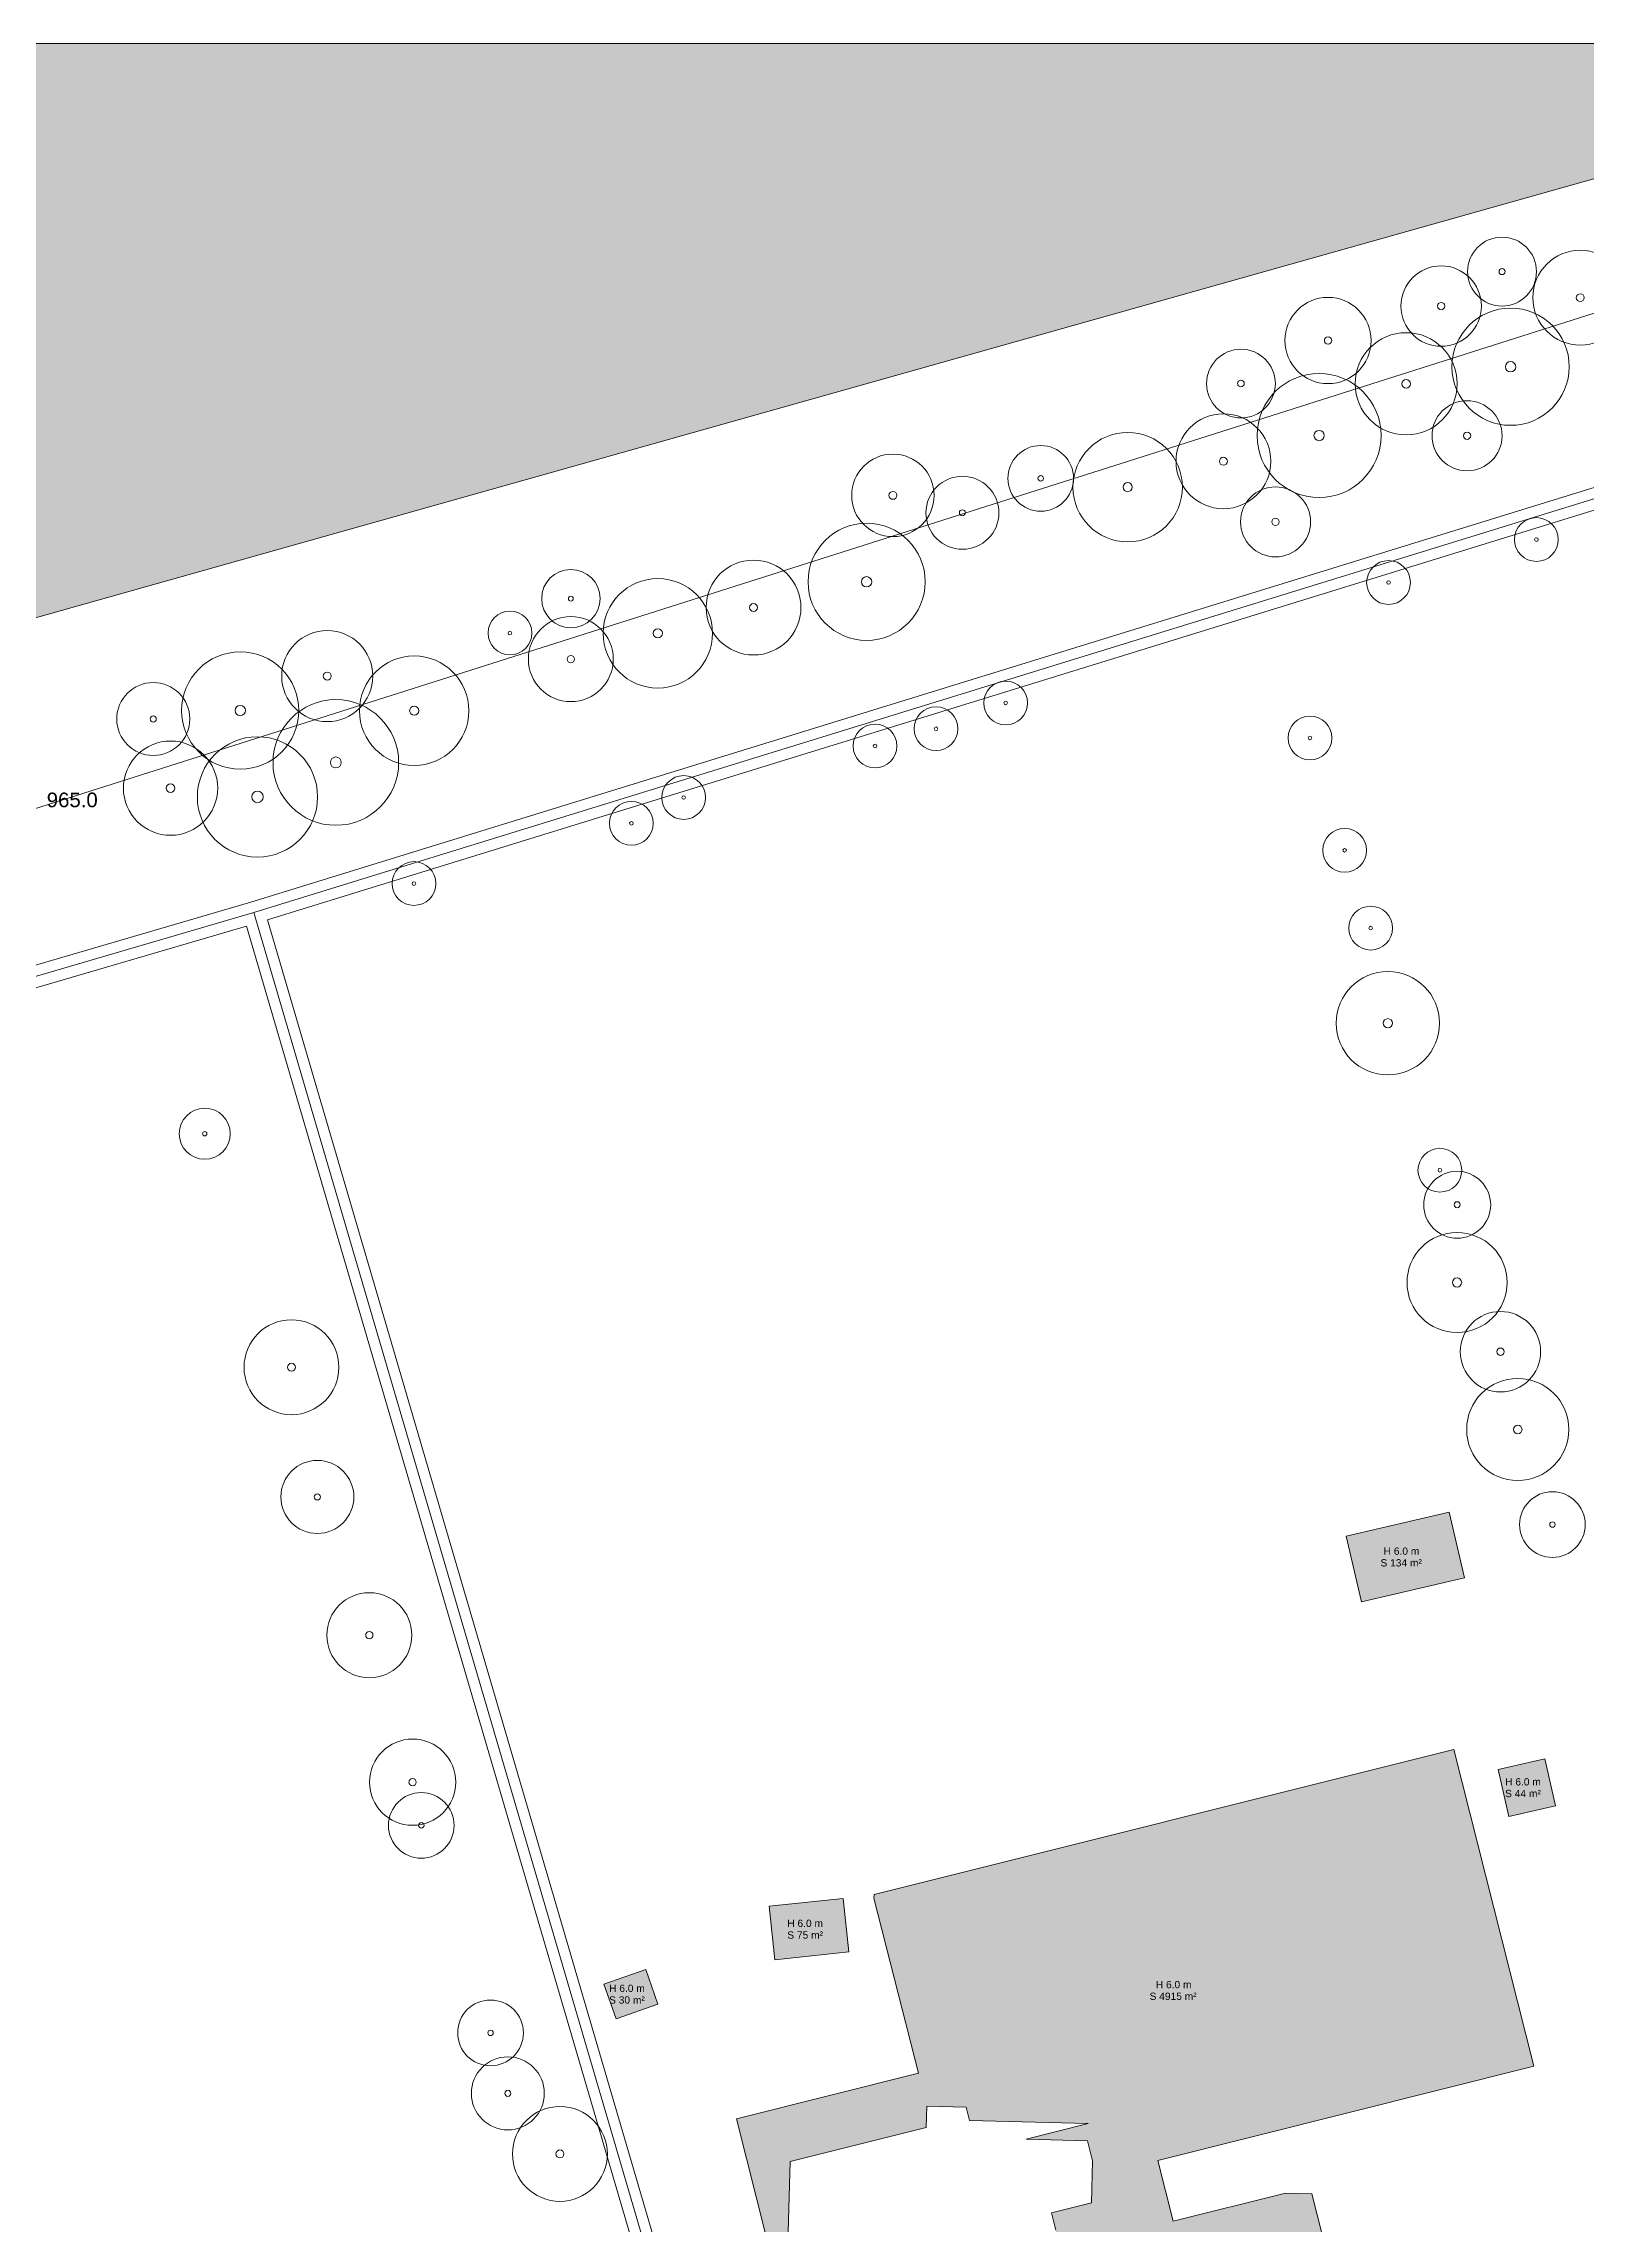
# Model space of a CAD drawing. Header units: metres. Extents: x 0 to 1612, y 0 to 1403.
# Drawn here: x 509.2 to 720.6, y 930.8 to 1229.6 of the extents above; entities that cross this region are included whole.
import ezdxf

# ---------------------------------------------------------------- set-up
doc = ezdxf.new("R2010")
doc.units = ezdxf.units.M
doc.header["$MEASUREMENT"] = 0
for name, color, linetype, lineweight, true_color in [('TPX_BUILDING_AREAS_TEXT', 7, 'CONTINUOUS', 0, 0x000000), ('TPX_BUILDING_HEIGHTS_TEXT', 7, 'CONTINUOUS', 0, 0x000000), ('TPX_BUILDINGS', 7, 'CONTINUOUS', 0, 0x000000), ('TPX_BUILDINGS_HATCH', 7, 'CONTINUOUS', 0, 0xf0f0f0), ('TPX_CONTOUR_LINES_5M_TEXT', 7, 'CONTINUOUS', 0, 0x000000), ('TPX_RAILWAYS_AXES', 7, 'CONTINUOUS', 0, 0x464646), ('TPX_ROADS_AXES', 7, 'CONTINUOUS', 0, 0x323232), ('TPX_ROADS_CONTOURS', 7, 'CONTINUOUS', 0, 0x646464), ('TPX_VEGETATION_GREEN_SPACES', 7, 'CONTINUOUS', 0, 0x58ba48), ('TPX_VEGETATION_GREEN_SPACES_HATCH', 7, 'CONTINUOUS', 0, 0x58ba48), ('TPX_VEGETATION_TREES_INDIVIDUAL', 7, 'CONTINUOUS', 0, 0x136734)]:
    doc.layers.add(name, color=color, linetype=linetype, lineweight=lineweight, true_color=true_color)
doc.styles.add('TPX_TEXTE', font='arial.ttf')

# ---------------------------------------------------------------- blocks, each defined once
blk = doc.blocks.new('TREETR008_CR086')
at = {"layer": 'TPX_VEGETATION_TREES_INDIVIDUAL'}
for radius in [8.61, 0.75]:
    blk.add_circle((0, 0, 0.04), radius, dxfattribs=at)
blk = doc.blocks.new('TREETR005_CR059')
at = {"layer": 'TPX_VEGETATION_TREES_INDIVIDUAL'}
for radius in [5.91, 0.5]:
    blk.add_circle((0, 0, 0.04), radius, dxfattribs=at)
blk = doc.blocks.new('TREETR004_CR046')
at = {"layer": 'TPX_VEGETATION_TREES_INDIVIDUAL'}
for radius in [4.59, 0.417]:
    blk.add_circle((0, 0, 0.04), radius, dxfattribs=at)
blk = doc.blocks.new('TREETR003_CR035')
at = {"layer": 'TPX_VEGETATION_TREES_INDIVIDUAL'}
for radius in [3.5, 0.292]:
    blk.add_circle((0, 0, 0.04), radius, dxfattribs=at)
blk = doc.blocks.new('TREETR005_CR048')
at = {"layer": 'TPX_VEGETATION_TREES_INDIVIDUAL'}
for radius in [4.8, 0.5]:
    blk.add_circle((0, 0, 0.04), radius, dxfattribs=at)
blk = doc.blocks.new('TREETR005_CR058')
at = {"layer": 'TPX_VEGETATION_TREES_INDIVIDUAL'}
for radius in [5.82, 0.5]:
    blk.add_circle((0, 0, 0.04), radius, dxfattribs=at)
blk = doc.blocks.new('TREETR004_CR047')
at = {"layer": 'TPX_VEGETATION_TREES_INDIVIDUAL'}
for radius in [4.72, 0.417]:
    blk.add_circle((0, 0, 0.04), radius, dxfattribs=at)
blk = doc.blocks.new('TREETR006_CR065')
at = {"layer": 'TPX_VEGETATION_TREES_INDIVIDUAL'}
for radius in [6.46, 0.583]:
    blk.add_circle((0, 0, 0.04), radius, dxfattribs=at)
blk = doc.blocks.new('TREETR008_CR082')
at = {"layer": 'TPX_VEGETATION_TREES_INDIVIDUAL'}
for radius in [8.24, 0.792]:
    blk.add_circle((0, 0, 0.04), radius, dxfattribs=at)
blk = doc.blocks.new('TREETR005_CR057')
at = {"layer": 'TPX_VEGETATION_TREES_INDIVIDUAL'}
for radius in [5.65, 0.542]:
    blk.add_circle((0, 0, 0.04), radius, dxfattribs=at)
blk = doc.blocks.new('TREETR004_CR050')
at = {"layer": 'TPX_VEGETATION_TREES_INDIVIDUAL'}
for radius in [5, 0.417]:
    blk.add_circle((0, 0, 0.04), radius, dxfattribs=at)
blk = doc.blocks.new('TREETR007_CR080')
at = {"layer": 'TPX_VEGETATION_TREES_INDIVIDUAL'}
for radius in [8.03, 0.708]:
    blk.add_circle((0, 0, 0.04), radius, dxfattribs=at)
blk = doc.blocks.new('TREETR007_CR085')
at = {"layer": 'TPX_VEGETATION_TREES_INDIVIDUAL'}
for radius in [8.5, 0.708]:
    blk.add_circle((0, 0, 0.04), radius, dxfattribs=at)
blk = doc.blocks.new('TREETR005_CR065')
at = {"layer": 'TPX_VEGETATION_TREES_INDIVIDUAL'}
for radius in [6.5, 0.542]:
    blk.add_circle((0, 0, 0.04), radius, dxfattribs=at)
blk = doc.blocks.new('TREETR006_CR070')
at = {"layer": 'TPX_VEGETATION_TREES_INDIVIDUAL'}
for radius in [7, 0.583]:
    blk.add_circle((0, 0, 0.04), radius, dxfattribs=at)
blk = doc.blocks.new('TREETR004_CR045')
at = {"layer": 'TPX_VEGETATION_TREES_INDIVIDUAL'}
for radius in [4.5, 0.375]:
    blk.add_circle((0, 0, 0.04), radius, dxfattribs=at)
blk = doc.blocks.new('TREETR006_CR069')
at = {"layer": 'TPX_VEGETATION_TREES_INDIVIDUAL'}
for radius in [6.86, 0.625]:
    blk.add_circle((0, 0, 0.04), radius, dxfattribs=at)
blk = doc.blocks.new('TREETR006_CR075')
at = {"layer": 'TPX_VEGETATION_TREES_INDIVIDUAL'}
for radius in [7.5, 0.625]:
    blk.add_circle((0, 0, 0.04), radius, dxfattribs=at)
blk = doc.blocks.new('TREETR005_CR047')
at = {"layer": 'TPX_VEGETATION_TREES_INDIVIDUAL'}
for radius in [4.71, 0.458]:
    blk.add_circle((0, 0, 0.04), radius, dxfattribs=at)
blk = doc.blocks.new('TREETR003_CR030')
at = {"layer": 'TPX_VEGETATION_TREES_INDIVIDUAL'}
for radius in [3, 0.25]:
    blk.add_circle((0, 0, 0.04), radius, dxfattribs=at)
blk = doc.blocks.new('TREETR005_CR062')
at = {"layer": 'TPX_VEGETATION_TREES_INDIVIDUAL'}
for radius in [6.24, 0.542]:
    blk.add_circle((0, 0, 0.04), radius, dxfattribs=at)
blk = doc.blocks.new('TREETR003_CR040')
at = {"layer": 'TPX_VEGETATION_TREES_INDIVIDUAL'}
for radius in [4, 0.333]:
    blk.add_circle((0, 0, 0.04), radius, dxfattribs=at)
blk = doc.blocks.new('TREETR006_CR071')
at = {"layer": 'TPX_VEGETATION_TREES_INDIVIDUAL'}
for radius in [7.08, 0.625]:
    blk.add_circle((0, 0, 0.04), radius, dxfattribs=at)
blk = doc.blocks.new('TREETR005_CR055')
at = {"layer": 'TPX_VEGETATION_TREES_INDIVIDUAL'}
for radius in [5.51, 0.5]:
    blk.add_circle((0, 0, 0.04), radius, dxfattribs=at)

msp = doc.modelspace()

# ---------------------------------------------------------------- hatches: boundary and pattern name
at = {"layer": 'TPX_BUILDINGS_HATCH'}
for points in [[(701.83, 1028.36), (687.7, 1025.08), (689.81, 1016.1), (703.94, 1019.38), (701.83, 1028.36)], [(629.09, 951.48), (604.15, 945.25), (610.95, 918.42), (611.54, 939.41), (630.16, 944.06), (630.24, 946.97), (635.63, 946.82), (636.08, 945.03), (652.38, 944.58), (643.87, 942.44), (652.29, 942.21), (652.97, 939.5), (652.81, 933.73), (647.33, 932.37), (647.94, 930), (647.72, 922.4), (639.65, 920.38), (644.57, 900.9), (688.84, 911.96), (683.02, 934.95), (679.38, 935.05), (664.02, 931.2), (661.89, 939.55), (713.44, 952.44), (702.45, 995.85), (623.02, 976), (623.01, 975.5), (629.09, 951.48)], [(714.92, 994.58), (708.53, 993.13), (710.02, 986.66), (716.41, 988.11), (714.92, 994.58)], [(618.78, 975.43), (608.64, 974.36), (609.42, 967.04), (619.56, 968.11), (618.78, 975.43)], [(591.72, 965.69), (585.99, 963.7), (587.66, 958.95), (593.39, 960.96), (591.72, 965.69)]]:
    msp.add_hatch(color=256, dxfattribs=at).paths.add_polyline_path(points)
at = {"layer": 'TPX_VEGETATION_GREEN_SPACES_HATCH'}
msp.add_hatch(color=256, dxfattribs=at).paths.add_polyline_path([(787.46, 1229.6), (362.28, 1229.6), (369.06, 1190.56), (385.94, 1116.54), (787.46, 1229.6)])

# ---------------------------------------------------------------- linework, layer by layer
at = {"layer": 'TPX_BUILDINGS', "elevation": 0.04}
for points in [[(701.83, 1028.36), (687.7, 1025.08), (689.81, 1016.1), (703.94, 1019.38)], [(714.92, 994.58), (708.53, 993.13), (710.02, 986.66), (716.41, 988.11)], [(618.78, 975.43), (608.64, 974.36), (609.42, 967.04), (619.56, 968.11)], [(591.72, 965.69), (585.99, 963.7), (587.66, 958.95), (593.39, 960.96)]]:
    msp.add_lwpolyline(points, close=True, dxfattribs=at)
msp.add_lwpolyline([(688.84, 911.96), (683.02, 934.95), (679.38, 935.05), (664.02, 931.2), (661.89, 939.55), (713.44, 952.44), (702.45, 995.85), (623.02, 976), (623.01, 975.5), (629.09, 951.48), (604.15, 945.25), (610.95, 918.42), (611.54, 939.41), (630.16, 944.06), (630.24, 946.97), (635.63, 946.82), (636.08, 945.03), (652.38, 944.58), (643.87, 942.44), (652.29, 942.21), (652.97, 939.5), (652.81, 933.73), (647.33, 932.37), (647.94, 930)], dxfattribs=at)
at = {"layer": 'TPX_RAILWAYS_AXES', "elevation": 0.03}
msp.add_lwpolyline([(0, 965.6), (382.32, 1084.82), (803.07, 1218.5)], dxfattribs=at)
at = {"layer": 'TPX_ROADS_AXES', "elevation": 0.03}
for points in [[(803.07, 1192.35), (538.02, 1110.55)], [(538.02, 1110.55), (387.64, 1066.53)], [(538.02, 1110.55), (622.6, 822.08)]]:
    msp.add_lwpolyline(points, dxfattribs=at)
at = {"layer": 'TPX_ROADS_CONTOURS', "elevation": 0.03}
msp.add_lwpolyline([(623.6, 823.97), (539.88, 1109.55), (803.07, 1190.78), (803.07, 1193.74), (802.63, 1193.78), (537.59, 1111.98), (388.66, 1068.39), (386.17, 1076.93), (383.78, 1085.18), (354.98, 1229.6), (352.04, 1229.6), (351.98, 1229.31), (380.85, 1084.53), (380.88, 1084.4), (382.89, 1077.5), (244.75, 1033.32), (97.13, 986.11), (0, 955.84), (0, 952.88), (0.45, 952.84), (96.6, 982.8), (143.64, 833.86)], dxfattribs=at)
msp.add_lwpolyline([(389.51, 1065.51), (537, 1108.68), (620.74, 823.07), (546.29, 799.47), (494.72, 783.12), (475.31, 776.97)], close=True, dxfattribs=at)
at = {"layer": 'TPX_VEGETATION_GREEN_SPACES', "elevation": 0}
msp.add_lwpolyline([(787.46, 1229.6), (362.28, 1229.6), (369.06, 1190.56), (385.94, 1116.54)], close=True, dxfattribs=at)

# ---------------------------------------------------------------- block references
at = {"layer": 'TPX_VEGETATION_TREES_INDIVIDUAL'}
for name, p in [('TREETR004_CR047', (709.08, 1198.36, 0.04)), ('TREETR005_CR065', (719.8, 1194.79, 0.04)), ('TREETR005_CR055', (700.73, 1193.64, 0.04)), ('TREETR005_CR059', (685.23, 1188.92, 0.04)), ('TREETR007_CR080', (710.25, 1185.33, 0.04)), ('TREETR006_CR070', (695.94, 1182.99, 0.04)), ('TREETR005_CR047', (673.3, 1183.02, 0.04)), ('TREETR007_CR085', (684.01, 1175.9, 0.04)), ('TREETR005_CR048', (704.28, 1175.87, 0.04)), ('TREETR005_CR065', (670.9, 1172.37, 0.04)), ('TREETR004_CR045', (645.86, 1170.03, 0.04)), ('TREETR006_CR075', (657.78, 1168.83, 0.04)), ('TREETR005_CR057', (625.6, 1167.7, 0.04)), ('TREETR004_CR050', (635.13, 1165.31, 0.04)), ('TREETR005_CR048', (678.04, 1164.07, 0.04)), ('TREETR007_CR080', (622, 1155.86, 0.04)), ('TREETR003_CR030', (713.79, 1161.65, 0.04)), ('TREETR003_CR040', (581.47, 1153.55, 0.04)), ('TREETR005_CR065', (606.5, 1152.33, 0.04)), ('TREETR003_CR030', (693.52, 1155.76, 0.04)), ('TREETR006_CR075', (593.39, 1148.8, 0.04)), ('TREETR003_CR030', (573.12, 1148.83, 0.04)), ('TREETR005_CR058', (581.46, 1145.26, 0.04)), ('TREETR005_CR062', (548.08, 1142.94, 0.04)), ('TREETR007_CR080', (536.16, 1138.22, 0.04)), ('TREETR006_CR075', (560, 1138.19, 0.04)), ('TREETR004_CR050', (524.24, 1137.06, 0.04)), ('TREETR003_CR030', (641.05, 1139.26, 0.04)), ('TREETR008_CR086', (549.26, 1131.1, 0.04)), ('TREETR003_CR030', (631.51, 1135.72, 0.04)), ('TREETR003_CR030', (623.16, 1133.36, 0.04)), ('TREETR003_CR030', (682.76, 1134.46, 0.04)), ('TREETR006_CR065', (526.61, 1127.58, 0.04)), ('TREETR008_CR082', (538.52, 1126.38, 0.04)), ('TREETR003_CR030', (596.93, 1126.3, 0.04)), ('TREETR003_CR030', (589.77, 1122.76, 0.04)), ('TREETR003_CR030', (687.51, 1119.06, 0.04)), ('TREETR003_CR030', (559.96, 1114.51, 0.04)), ('TREETR003_CR030', (691.07, 1108.4, 0.04)), ('TREETR006_CR071', (693.43, 1095.37, 0.04)), ('TREETR003_CR035', (531.3, 1080.22, 0.04)), ('TREETR003_CR030', (700.56, 1075.23, 0.04)), ('TREETR004_CR046', (702.93, 1070.49, 0.04)), ('TREETR006_CR069', (702.92, 1059.84, 0.04)), ('TREETR005_CR055', (708.86, 1050.36, 0.04)), ('TREETR005_CR065', (543.18, 1048.23, 0.04)), ('TREETR006_CR070', (711.23, 1039.7, 0.04)), ('TREETR004_CR050', (546.73, 1030.46, 0.04)), ('TREETR004_CR045', (715.98, 1026.67, 0.04)), ('TREETR005_CR058', (553.85, 1011.51, 0.04)), ('TREETR005_CR059', (559.78, 991.37, 0.04)), ('TREETR004_CR045', (560.97, 985.45, 0.04)), ('TREETR004_CR045', (570.46, 957.02, 0.04)), ('TREETR004_CR050', (572.83, 948.73, 0.04)), ('TREETR005_CR065', (579.97, 940.43, 0.04))]:
    msp.add_blockref(name, p, dxfattribs=at)

# ---------------------------------------------------------------- texts
at = {"layer": 'TPX_BUILDING_AREAS_TEXT', "style": 'TPX_TEXTE'}
for s, p in [('S 134 m²', (692.42, 1020.93, 0.05)), ('S 44 m²', (709.5, 989.32, 0.05)), ('S 75 m²', (611.13, 969.93, 0.05)), ('S 4915 m²', (660.78, 961.54, 0.05)), ('S 30 m²', (586.71, 961.03, 0.05))]:
    msp.add_text(s, height=1, dxfattribs=at).set_placement(p)
at = {"layer": 'TPX_BUILDING_HEIGHTS_TEXT', "style": 'TPX_TEXTE'}
for p in [(692.85, 1022.53, 0.05), (709.5, 990.92, 0.05), (611.13, 971.53, 0.05), (586.71, 962.63, 0.05), (661.63, 963.14, 0.05)]:
    msp.add_text('H 6.0 m', height=1, dxfattribs=at).set_placement(p)
at = {"layer": 'TPX_CONTOUR_LINES_5M_TEXT', "style": 'TPX_TEXTE'}
msp.add_text('965.0', height=2, dxfattribs=at).set_placement((509.64, 1124.97, 0.05))

doc.saveas('drawing.dxf')
